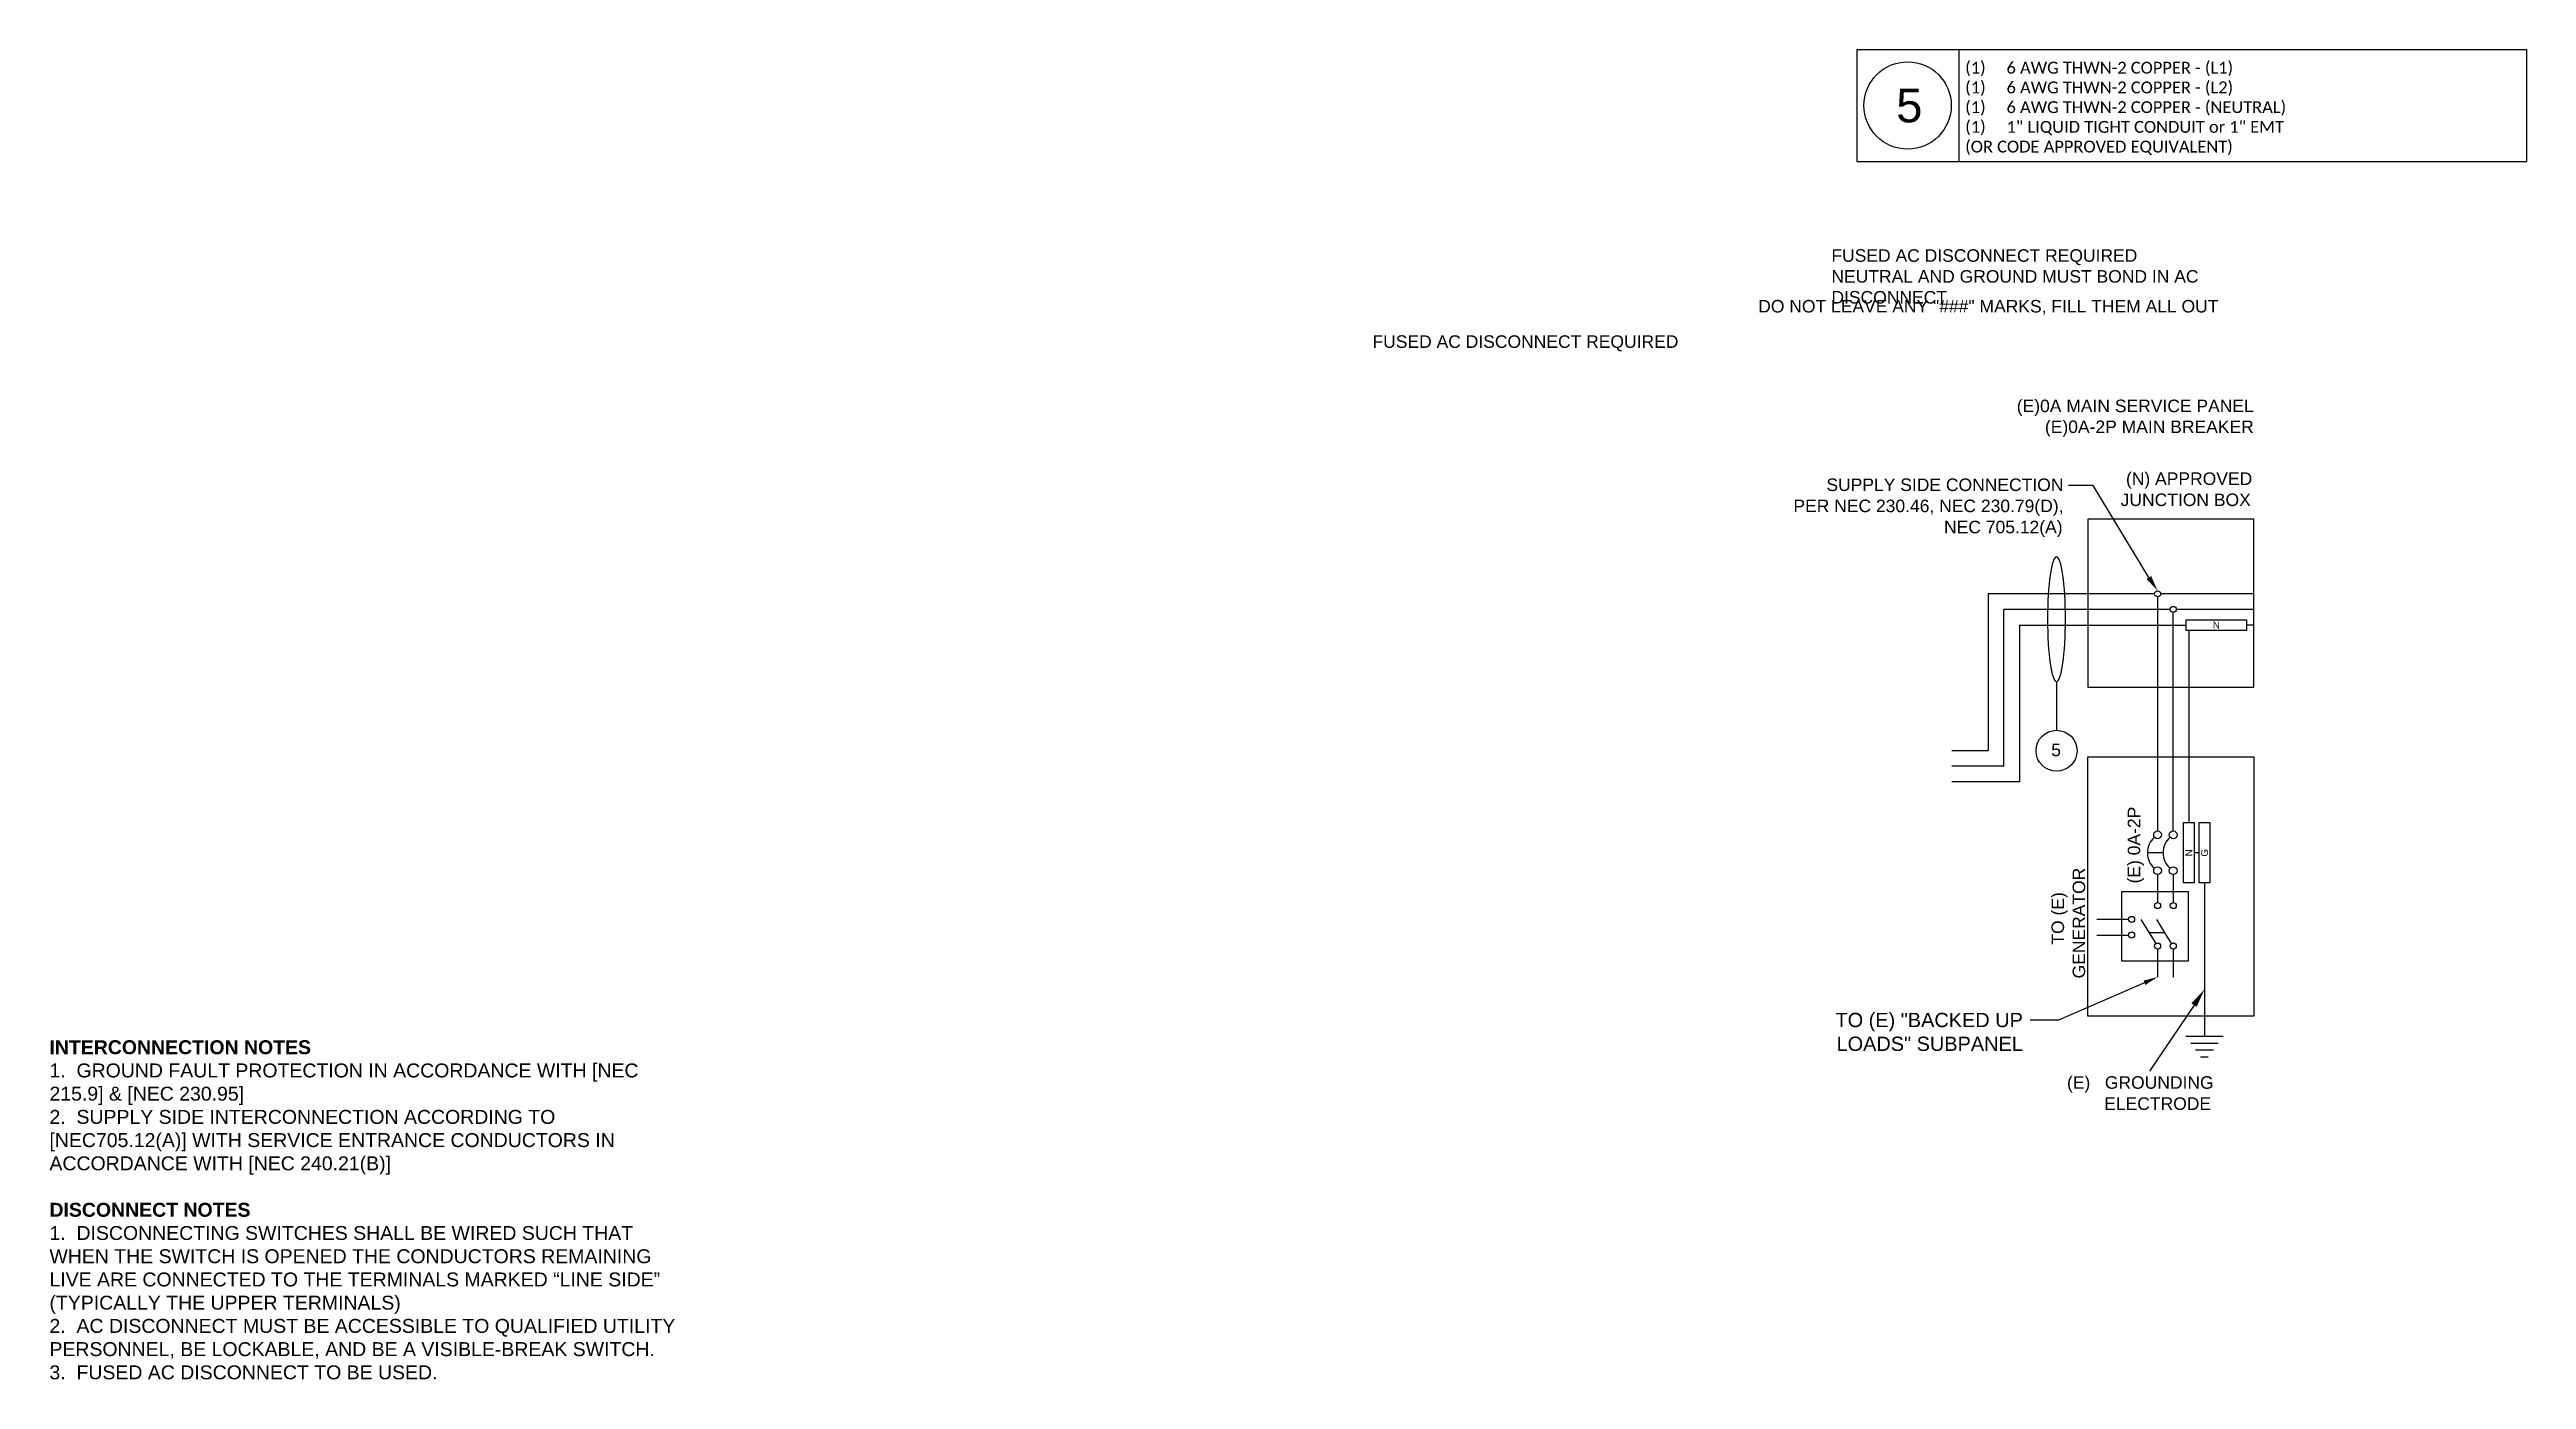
# Model space of a CAD drawing. Header units: inches. Extents: x -91 to 67, y -68 to 120.
# Drawn here: x -91.3 to 67, y -68 to 17 of the extents above; entities outside this region: 1.
import ezdxf
from ezdxf import colors
from ezdxf.entities.mleader import LeaderData, LeaderLine
from ezdxf.enums import TextEntityAlignment as Align
from ezdxf.math import Vec2, Vec3

# ---------------------------------------------------------------- set-up
doc = ezdxf.new("R2010")
doc.units = ezdxf.units.IN
doc.header["$MEASUREMENT"] = 0
doc.layers.add('Ground', color=3, linetype='Continuous')
doc.layers.add('Hidden', color=1, linetype='Continuous', lineweight=25, plot=False)
doc.layers.add('wirecallout', color=4, linetype='Continuous', lineweight=25)
doc.styles.get("Standard").update_dxf_attribs({"font": 'arial.ttf'})

# ---------------------------------------------------------------- blocks, each defined once
blk = doc.blocks.new('*T7')
at = {"color": 0, "linetype": 'ByBlock', "lineweight": -2, "transparency": 16777216}
for p, q in [((0, 0), (16.93, 0)), ((0, 0), (0, -8.06)), ((8.47, 0), (8.47, -8.06)), ((16.93, 0), (16.93, -8.06)), ((0, -2.7), (16.93, -2.7)), ((0, -5.38), (16.93, -5.38)), ((0, -8.06), (16.93, -8.06))]:
    blk.add_line(p, q, dxfattribs=at)
at = {"color": 0, "transparency": 16777216, "char_height": 1.1111, "width": 7.2667, "attachment_point": 7}
for s, insert in [('{\\fCalibri|b0|i0|c0;PV BREAK', (0.6, -2.1)), ('{\\fCalibri|b0|i0|c0;', (9.07, -2.1)), ('{\\fCalibri|b0|i0|c0;MAIN', (0.6, -4.78)), ('{\\fCalibri|b0|i0|c0;0', (9.07, -4.78)), ('{\\fCalibri|b0|i0|c0;BUS', (0.6, -7.46)), ('{\\fCalibri|b0|i0|c0;0', (9.07, -7.46))]:
    blk.add_mtext(s, dxfattribs=dict(at, insert=insert))

msp = doc.modelspace()

# ---------------------------------------------------------------- linework, layer by layer
at = {"ltscale": 15}
for p, q in [((24.21, 16.99), (67.01, 16.99)), ((24.21, 16.99), (24.21, 9.84)), ((30.73, 16.99), (30.73, 9.84)), ((67.01, 16.99), (67.01, 9.84)), ((24.21, 9.84), (67.01, 9.84))]:
    msp.add_line(p, q, dxfattribs=at)
at = {"linetype": 'ByBlock', "lineweight": -2}
for p, q in [((39.32, -10.87), (37.73, -10.87)), ((42.87, -16.75), (39.32, -10.87))]:
    msp.add_line(p, q, dxfattribs=at)
for p, q in [((43.23, -17.79), (32.61, -17.79)), ((32.61, -17.79), (32.61, -27.81)), ((44.23, -18.79), (33.61, -18.79)), ((33.61, -28.81), (33.61, -18.79)), ((43.43, -17.98), (43.43, -32.94)), ((49.58, -17.79), (43.62, -17.79)), ((44.43, -32.94), (44.43, -18.98)), ((49.58, -18.79), (44.62, -18.79)), ((34.61, -19.79), (45.26, -19.79)), ((34.61, -19.79), (34.61, -29.81)), ((45.43, -20.13), (45.43, -32.4)), ((49.58, -19.79), (49.12, -19.79)), ((36.97, -23.4), (36.97, -26.51)), ((30.27, -27.81), (32.61, -27.81)), ((33.61, -28.81), (30.27, -28.81)), ((34.61, -29.81), (30.27, -29.81)), ((43.77, -34.34), (42.77, -34.34)), ((46.09, -34.34), (45.77, -34.34)), ((43.43, -35.73), (43.43, -37.52)), ((44.43, -35.73), (44.43, -37.52)), ((45.4, -36.84), (41.13, -36.84)), ((41.13, -36.84), (41.13, -41.25)), ((45.4, -41.25), (45.4, -36.84)), ((41.58, -38.6), (39.55, -38.6)), ((43.33, -40.14), (42.38, -38.6)), ((43.9, -39.45), (42.9, -39.45)), ((44.33, -40.14), (43.38, -38.6)), ((39.55, -39.6), (41.58, -39.6)), ((43.43, -40.5), (43.43, -42.28)), ((44.43, -40.5), (44.43, -42.28)), ((41.13, -41.25), (45.4, -41.25))]:
    msp.add_line(p, q)
for points in [[(38.97, -23.75), (49.58, -23.75), (49.58, -13.01), (38.97, -13.01)], [(45.26, -19.45), (49.12, -19.45), (49.12, -20.13), (45.26, -20.13)], [(38.97, -28.21), (49.58, -28.21), (49.58, -44.77), (38.97, -44.77)], [(45.09, -36.27), (45.09, -32.4), (45.77, -32.4), (45.77, -36.27)]]:
    msp.add_lwpolyline(points, close=True)
msp.add_lwpolyline([(45.76, -44.07), (42.92, -48.3)], dxfattribs=at)
for centre, radius in [((27.45, 13.42), 2.79), ((43.43, -17.79), 0.195), ((44.43, -18.79), 0.195), ((36.97, -27.82), 1.31), ((43.43, -33.19), 0.248), ((44.43, -33.19), 0.248), ((43.43, -35.48), 0.248), ((44.43, -35.48), 0.248), ((43.43, -37.71), 0.195), ((44.43, -37.71), 0.195), ((41.77, -38.6), 0.195), ((41.77, -39.6), 0.195), ((43.43, -40.3), 0.195), ((44.43, -40.3), 0.195)]:
    msp.add_circle(centre, radius)
for centre in [(44.11, -34.34), (45.11, -34.34)]:
    msp.add_arc(centre, 1.33, 131.2408, 228.7592)
for points in [[(42.73, -16.84), (43.43, -17.59), (43.02, -16.65)], [(45.59, -43.96), (46.43, -43.07), (45.93, -44.18)]]:
    msp.add_solid(points)
at = {"layer": 'Ground'}
msp.add_line((46.43, -36.27), (46.43, -46.05), dxfattribs=at)
at = {"layer": 'Ground', "lineweight": -3}
for p, q in [((45.23, -46.05), (47.63, -46.05)), ((45.55, -46.5), (47.31, -46.5)), ((45.86, -46.93), (47, -46.93)), ((46.18, -47.38), (46.67, -47.38))]:
    msp.add_line(p, q, dxfattribs=at)
at = {"layer": 'Ground', "transparency": 33554687}
msp.add_lwpolyline([(46.09, -36.27), (46.09, -32.4), (46.77, -32.4), (46.77, -36.27)], close=True, dxfattribs=at)
at = {"layer": 'wirecallout', "color": 7, "extrusion": (0, 0, -1)}
msp.add_ellipse((36.97, -19.41), major_axis=(0, 3.99), ratio=0.14309, dxfattribs=at)

# ---------------------------------------------------------------- block references
msp.add_blockref('*T7', (33.79, 119.83))

# ---------------------------------------------------------------- texts
for s, p in [('SUPPLY SIDE CONNECTION', (22.26, -11.22)), ('(N) APPROVED', (41.41, -10.83)), ('PER NEC 230.46, NEC 230.79(D),', (20.15, -12.57)), ('JUNCTION BOX', (41.07, -12.18)), (' NEC 705.12(A)', (29.47, -13.92)), ('5', (36.63, -28.17)), ('(E)   GROUNDING', (37.64, -49.42)), ('ELECTRODE', (40.02, -50.77))]:
    msp.add_text(s, height=0.8).set_placement(p)
msp.add_text('N', height=0.45).set_placement((47.19, -19.79), align=Align.MIDDLE)
for s, p in [('(E) 0A-2P', (42.32, -36.3)), ('GENERATOR', (38.8, -42.37)), ('TO (E)', (37.45, -40.21))]:
    msp.add_text(s, height=0.8, rotation=90).set_placement(p)
for s, p in [('N', (45.43, -34.34)), ('G', (46.43, -34.34))]:
    msp.add_text(s, height=0.45, rotation=90).set_placement(p, align=Align.MIDDLE)
at = {"ltscale": 15, "insert": (31.13, 10.25), "char_height": 0.75607, "width": 35.4708, "attachment_point": 7}
msp.add_mtext('{\\fCalibri|b0|i0|c0|p34;(1)     6 AWG THWN-2 COPPER - (L1)^J(1)     6 AWG THWN-2 COPPER - (L2)^J(1)     6 AWG THWN-2 COPPER - (NEUTRAL)^J(1)     1" LIQUID TIGHT CONDUIT or 1" EMT^J(OR CODE APPROVED EQUIVALENT)}', dxfattribs=at)
for s, width, gutter_width, heights, insert, char_height, attachment_point in [('5', 3.9266, 10.8, [0], (26.72, 14.5), 2.16, 1), ('(E)0A MAIN SERVICE PANEL\\P(E)0A-2P MAIN BREAKER', 18.2852, 1, [0], (49.58, -5.38), 0.8, 3), ('{\\fArial|b1|i0|c0|p34;\\H0.58333x;INTERCONNECTION NOTES\\fArial|b0|i0|c0|p34;\\P1.  GROUND FAULT PROTECTION IN ACCORDANCE WITH [NEC 215.9] & [NEC 230.95]\\P\\pxt29;2.  SUPPLY SIDE INTERCONNECTION ACCORDING TO  [NEC705.12(A)] WITH SERVICE ENTRANCE CONDUCTORS IN ACCORDANCE WITH [NEC 240.21(B)]\\P\\ptz;\\P\\fArial|b1|i0|c0|p34;DISCONNECT NOTES\\P\\fArial|b0|i0|c0|p34;1.  DISCONNECTING SWITCHES SHALL BE WIRED SUCH THAT WHEN THE SWITCH IS OPENED THE CONDUCTORS REMAINING LIVE ARE CONNECTED TO THE TERMINALS MARKED “LINE SIDE” (TYPICALLY THE UPPER TERMINALS)\\P2.  AC DISCONNECT MUST BE ACCESSIBLE TO QUALIFIED UTILITY PERSONNEL, BE LOCKABLE, AND BE A VISIBLE-BREAK SWITCH.\\P3.  FUSED AC DISCONNECT TO BE USED. }', 40.058, 1.3, [47.35], (-91.34, -46.32), 1.52626, 1)]:
    msp.add_mtext_dynamic_manual_height_columns(s, width=width, gutter_width=gutter_width, heights=heights, dxfattribs=dict(insert=insert, char_height=char_height, attachment_point=attachment_point))
at = {"layer": 'Hidden', "char_height": 0.8, "attachment_point": 1}
for s, width, heights, insert in [('FUSED AC DISCONNECT REQUIRED\\PNEUTRAL AND GROUND MUST BOND IN AC DISCONNECT', 28.4674, [0], (22.58, 4.23)), ('DO NOT LEAVE ANY "###" MARKS, FILL THEM ALL OUT', 31.9901, [3.06], (17.9, 0.99)), ('FUSED AC DISCONNECT REQUIRED', 28.4674, [0], (-6.76, -1.27))]:
    msp.add_mtext_dynamic_manual_height_columns(s, width=width, gutter_width=1, heights=heights, dxfattribs=dict(at, insert=insert))

# ---------------------------------------------------------------- leaders
ml = msp.add_multileader_mtext('Standard')
ml.set_content('TO (E) "BACKED UP LOADS" SUBPANEL', color=256)
ml.set_leader_properties()
ml.build(insert=Vec2(0, 0))
ml.multileader.update_dxf_attribs({"dogleg_length": 0.36, "arrow_head_size": 0.911})
ctx = ml.context
ctx.base_point, ctx.char_height, ctx.arrow_head_size, ctx.landing_gap_size, ctx.plane_origin = Vec3(22.47, -45.04), 0.9113, 0.911, 0.456, Vec3(45.15, -38.02)
ctx.text_align_type = 2
notes = []
notes.append((ctx, [(0, (1, 1, 0), (37.1, -45.04), (-1, 0), 1.82, [(0, [(43.43, -42.28)], 0, [])])]))
ctx.mtext.insert, ctx.mtext.width, ctx.mtext.alignment, ctx.mtext.flow_direction = Vec3(34.82, -44.57), 12.7296, 3, 5
for ctx, leaders in notes:
    for number, flags, end, landing, length, lines in leaders:
        leader = LeaderData()
        leader.index, (leader.has_last_leader_line, leader.has_dogleg_vector, leader.attachment_direction) = number, flags
        leader.last_leader_point, leader.dogleg_vector, leader.dogleg_length = Vec3(end), Vec3(landing), length
        for number, points, colour, breaks in lines:
            line = LeaderLine()
            line.index, line.vertices, line.color, line.breaks = number, Vec3.list(points), colors.encode_raw_color(colour), breaks
            leader.lines.append(line)
        ctx.leaders.append(leader)

doc.saveas('drawing.dxf')
